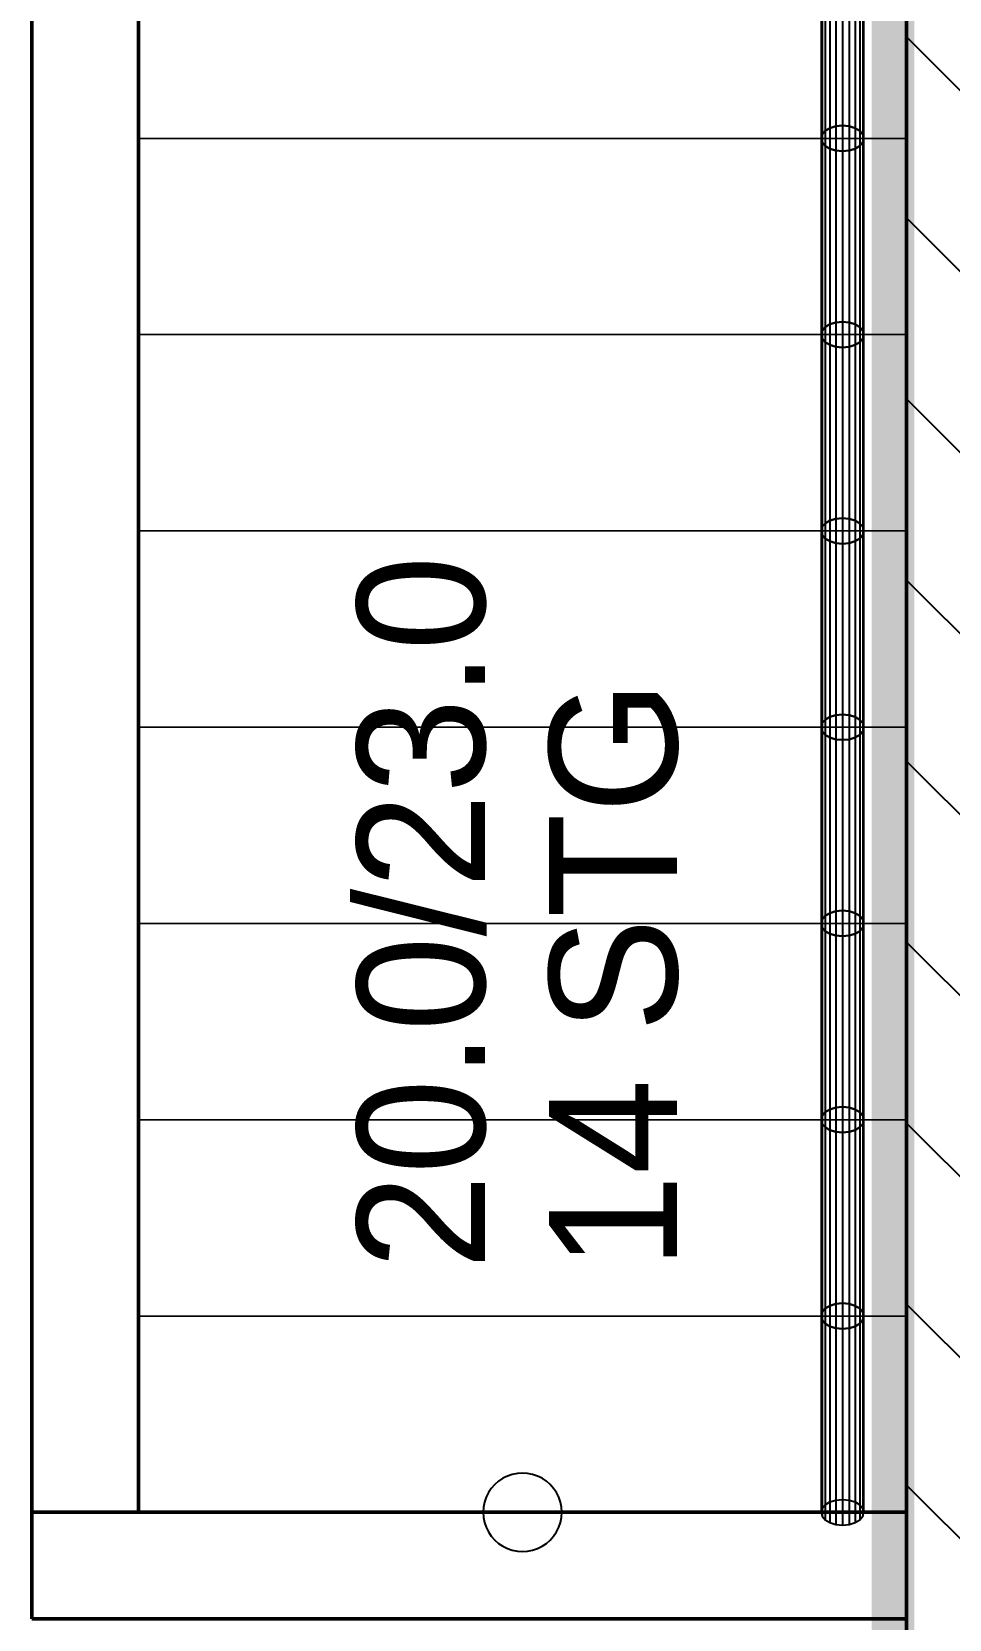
# Model space of a CAD drawing. Extents: x 0 to 756, y -25 to 420.
# Drawn here: x 231.07 to 252.57, y 299.26 to 336.47 of the extents above; entities that cross this region are included whole.
import ezdxf

# ---------------------------------------------------------------- set-up
doc = ezdxf.new("R2010")
doc.units = 0
doc.layers.get('0').update_dxf_attribs({"lineweight": 25})
doc.layers.get('DEFPOINTS').update_dxf_attribs({"lineweight": 25})
for name, color, linetype, lineweight in [('A_Innenwand', 7, 'Continuous', 25), ('Standard', 7, 'Continuous', 25), ('TREPPE', 7, 'Continuous', 13), ('WAND_HOLZ_NICHT_TRAGEND', 7, 'Continuous', 13)]:
    doc.layers.add(name, color=color, linetype=linetype, lineweight=lineweight)
doc.layers.add('H_Heizung', color=1, linetype='Continuous', lineweight=25, true_color=0xff0000)
doc.styles.get("Standard").update_dxf_attribs({"font": 'arial.ttf'})

# ---------------------------------------------------------------- blocks, each defined once
blk = doc.blocks.new('Referenz-A0T78PG4OY')
at = {"layer": 'DEFPOINTS', "color": 0, "linetype": 'Continuous', "lineweight": -2, "ltscale": 0.25}
blk.add_line((233.567, 301.768), (233.567, 301.768), dxfattribs=at)
blk.add_line((233.567, 301.768), (233.567, 301.768), dxfattribs=at)
at = {"layer": 'Standard', "color": 0, "lineweight": -2}
for p, q in [((249.567, 338.568), (249.567, 333.968)), ((249.591, 338.66), (249.591, 334.06)), ((249.662, 338.744), (249.662, 334.144)), ((249.773, 338.81), (249.773, 334.21)), ((249.912, 338.853), (249.912, 334.253)), ((250.067, 338.868), (250.067, 334.268)), ((250.221, 338.853), (250.221, 334.253)), ((250.361, 338.81), (250.361, 334.21)), ((250.471, 338.744), (250.471, 334.144)), ((250.542, 338.66), (250.542, 334.06)), ((250.567, 333.968), (250.567, 338.568)), ((249.591, 338.475), (249.591, 333.875)), ((249.662, 338.391), (249.662, 333.791)), ((249.773, 338.325), (249.773, 333.725)), ((249.912, 338.282), (249.912, 333.682)), ((250.067, 338.268), (250.067, 333.668)), ((250.221, 338.282), (250.221, 333.682)), ((250.361, 338.325), (250.361, 333.725)), ((250.471, 338.391), (250.471, 333.791)), ((250.542, 338.475), (250.542, 333.875)), ((249.662, 334.144), (249.591, 334.06)), ((249.591, 334.06), (249.662, 334.144)), ((249.773, 334.21), (249.662, 334.144)), ((249.662, 334.144), (249.773, 334.21)), ((249.662, 334.144), (249.662, 329.544)), ((249.912, 334.253), (249.773, 334.21)), ((249.773, 334.21), (249.912, 334.253)), ((249.773, 334.21), (249.773, 329.61)), ((250.067, 334.268), (249.912, 334.253)), ((249.912, 334.253), (250.067, 334.268)), ((249.912, 334.253), (249.912, 329.653)), ((250.221, 334.253), (250.067, 334.268)), ((250.067, 334.268), (250.067, 329.668)), ((250.067, 334.268), (250.221, 334.253)), ((250.361, 334.21), (250.221, 334.253)), ((250.221, 334.253), (250.221, 329.653)), ((250.221, 334.253), (250.361, 334.21)), ((250.471, 334.144), (250.361, 334.21)), ((250.361, 334.21), (250.361, 329.61)), ((250.361, 334.21), (250.471, 334.144)), ((250.542, 334.06), (250.471, 334.144)), ((250.471, 334.144), (250.471, 329.544)), ((250.471, 334.144), (250.542, 334.06)), ((249.591, 334.06), (249.567, 333.968)), ((249.567, 333.968), (249.591, 334.06)), ((249.567, 333.968), (249.567, 329.368)), ((249.591, 333.875), (249.567, 333.968)), ((249.567, 333.968), (249.591, 333.875)), ((249.591, 334.06), (249.591, 329.46)), ((249.591, 333.875), (249.591, 329.275)), ((249.662, 333.791), (249.591, 333.875)), ((249.591, 333.875), (249.662, 333.791)), ((249.662, 333.791), (249.662, 329.191)), ((249.773, 333.725), (249.662, 333.791)), ((249.662, 333.791), (249.773, 333.725)), ((250.471, 333.791), (250.361, 333.725)), ((250.361, 333.725), (250.471, 333.791)), ((250.542, 333.875), (250.471, 333.791)), ((250.471, 333.791), (250.542, 333.875)), ((250.471, 333.791), (250.471, 329.191)), ((250.567, 333.968), (250.542, 334.06)), ((250.542, 334.06), (250.542, 329.46)), ((250.542, 334.06), (250.567, 333.968)), ((250.567, 333.968), (250.542, 333.875)), ((250.542, 333.875), (250.567, 333.968)), ((250.542, 333.875), (250.542, 329.275)), ((250.567, 329.368), (250.567, 333.968)), ((249.773, 333.725), (249.773, 329.125)), ((249.912, 333.682), (249.773, 333.725)), ((249.773, 333.725), (249.912, 333.682)), ((249.912, 333.682), (249.912, 329.082)), ((250.067, 333.668), (249.912, 333.682)), ((249.912, 333.682), (250.067, 333.668)), ((250.221, 333.682), (250.067, 333.668)), ((250.067, 333.668), (250.221, 333.682)), ((250.067, 333.668), (250.067, 329.068)), ((250.361, 333.725), (250.221, 333.682)), ((250.221, 333.682), (250.361, 333.725)), ((250.221, 333.682), (250.221, 329.082)), ((250.361, 333.725), (250.361, 329.125)), ((249.912, 329.653), (249.773, 329.61)), ((249.773, 329.61), (249.912, 329.653)), ((250.067, 329.668), (249.912, 329.653)), ((249.912, 329.653), (250.067, 329.668)), ((249.912, 329.653), (249.912, 325.053)), ((250.221, 329.653), (250.067, 329.668)), ((250.067, 329.668), (250.067, 325.068)), ((250.067, 329.668), (250.221, 329.653)), ((250.361, 329.61), (250.221, 329.653)), ((250.221, 329.653), (250.221, 325.053)), ((250.221, 329.653), (250.361, 329.61)), ((249.591, 329.46), (249.567, 329.368)), ((249.567, 329.368), (249.591, 329.46)), ((249.567, 329.368), (249.567, 324.768)), ((249.591, 329.275), (249.567, 329.368)), ((249.567, 329.368), (249.591, 329.275)), ((249.662, 329.544), (249.591, 329.46)), ((249.591, 329.46), (249.662, 329.544)), ((249.591, 329.46), (249.591, 324.86)), ((249.591, 329.275), (249.591, 324.675)), ((249.662, 329.191), (249.591, 329.275)), ((249.591, 329.275), (249.662, 329.191)), ((249.773, 329.61), (249.662, 329.544)), ((249.662, 329.544), (249.773, 329.61)), ((249.662, 329.544), (249.662, 324.944)), ((249.773, 329.61), (249.773, 325.01)), ((250.471, 329.544), (250.361, 329.61)), ((250.361, 329.61), (250.361, 325.01)), ((250.361, 329.61), (250.471, 329.544)), ((250.542, 329.46), (250.471, 329.544)), ((250.471, 329.544), (250.471, 324.944)), ((250.471, 329.544), (250.542, 329.46)), ((250.542, 329.275), (250.471, 329.191)), ((250.471, 329.191), (250.542, 329.275)), ((250.567, 329.368), (250.542, 329.46)), ((250.542, 329.46), (250.542, 324.86)), ((250.542, 329.46), (250.567, 329.368)), ((250.567, 329.368), (250.542, 329.275)), ((250.542, 329.275), (250.567, 329.368)), ((250.542, 329.275), (250.542, 324.675)), ((250.567, 324.768), (250.567, 329.368)), ((249.662, 329.191), (249.662, 324.591)), ((249.773, 329.125), (249.662, 329.191)), ((249.662, 329.191), (249.773, 329.125)), ((249.773, 329.125), (249.773, 324.525)), ((249.912, 329.082), (249.773, 329.125)), ((249.773, 329.125), (249.912, 329.082)), ((249.912, 329.082), (249.912, 324.482)), ((250.067, 329.068), (249.912, 329.082)), ((249.912, 329.082), (250.067, 329.068)), ((250.221, 329.082), (250.067, 329.068)), ((250.067, 329.068), (250.221, 329.082)), ((250.067, 329.068), (250.067, 324.468)), ((250.361, 329.125), (250.221, 329.082)), ((250.221, 329.082), (250.361, 329.125)), ((250.221, 329.082), (250.221, 324.482)), ((250.471, 329.191), (250.361, 329.125)), ((250.361, 329.125), (250.471, 329.191)), ((250.361, 329.125), (250.361, 324.525)), ((250.471, 329.191), (250.471, 324.591)), ((249.591, 324.86), (249.567, 324.768)), ((249.567, 324.768), (249.591, 324.86)), ((249.662, 324.944), (249.591, 324.86)), ((249.591, 324.86), (249.662, 324.944)), ((249.591, 324.86), (249.591, 320.26)), ((249.773, 325.01), (249.662, 324.944)), ((249.662, 324.944), (249.773, 325.01)), ((249.662, 324.944), (249.662, 320.344)), ((249.912, 325.053), (249.773, 325.01)), ((249.773, 325.01), (249.912, 325.053)), ((249.773, 325.01), (249.773, 320.41)), ((250.067, 325.068), (249.912, 325.053)), ((249.912, 325.053), (250.067, 325.068)), ((249.912, 325.053), (249.912, 320.453)), ((250.221, 325.053), (250.067, 325.068)), ((250.067, 325.068), (250.067, 320.468)), ((250.067, 325.068), (250.221, 325.053)), ((250.361, 325.01), (250.221, 325.053)), ((250.221, 325.053), (250.221, 320.453)), ((250.221, 325.053), (250.361, 325.01)), ((250.471, 324.944), (250.361, 325.01)), ((250.361, 325.01), (250.361, 320.41)), ((250.361, 325.01), (250.471, 324.944)), ((250.542, 324.86), (250.471, 324.944)), ((250.471, 324.944), (250.471, 320.344)), ((250.471, 324.944), (250.542, 324.86)), ((250.567, 324.768), (250.542, 324.86)), ((250.542, 324.86), (250.542, 320.26)), ((250.542, 324.86), (250.567, 324.768)), ((249.567, 324.768), (249.567, 320.168)), ((249.591, 324.675), (249.567, 324.768)), ((249.567, 324.768), (249.591, 324.675)), ((249.591, 324.675), (249.591, 320.075)), ((249.662, 324.591), (249.591, 324.675)), ((249.591, 324.675), (249.662, 324.591)), ((249.662, 324.591), (249.662, 319.991)), ((249.773, 324.525), (249.662, 324.591)), ((249.662, 324.591), (249.773, 324.525)), ((249.773, 324.525), (249.773, 319.925)), ((249.912, 324.482), (249.773, 324.525)), ((249.773, 324.525), (249.912, 324.482)), ((249.912, 324.482), (249.912, 319.882)), ((250.067, 324.468), (249.912, 324.482)), ((249.912, 324.482), (250.067, 324.468)), ((250.221, 324.482), (250.067, 324.468)), ((250.067, 324.468), (250.221, 324.482)), ((250.067, 324.468), (250.067, 319.868)), ((250.361, 324.525), (250.221, 324.482)), ((250.221, 324.482), (250.361, 324.525)), ((250.221, 324.482), (250.221, 319.882)), ((250.471, 324.591), (250.361, 324.525)), ((250.361, 324.525), (250.471, 324.591)), ((250.361, 324.525), (250.361, 319.925)), ((250.542, 324.675), (250.471, 324.591)), ((250.471, 324.591), (250.542, 324.675)), ((250.471, 324.591), (250.471, 319.991)), ((250.567, 324.768), (250.542, 324.675)), ((250.542, 324.675), (250.567, 324.768)), ((250.542, 324.675), (250.542, 320.075)), ((250.567, 320.168), (250.567, 324.768)), ((249.662, 320.344), (249.591, 320.26)), ((249.591, 320.26), (249.662, 320.344)), ((249.773, 320.41), (249.662, 320.344)), ((249.662, 320.344), (249.773, 320.41)), ((249.662, 320.344), (249.662, 315.744)), ((249.912, 320.453), (249.773, 320.41)), ((249.773, 320.41), (249.912, 320.453)), ((249.773, 320.41), (249.773, 315.81)), ((250.067, 320.468), (249.912, 320.453)), ((249.912, 320.453), (250.067, 320.468)), ((249.912, 320.453), (249.912, 315.853)), ((250.221, 320.453), (250.067, 320.468)), ((250.067, 320.468), (250.067, 315.868)), ((250.067, 320.468), (250.221, 320.453)), ((250.361, 320.41), (250.221, 320.453)), ((250.221, 320.453), (250.221, 315.853)), ((250.221, 320.453), (250.361, 320.41)), ((250.471, 320.344), (250.361, 320.41)), ((250.361, 320.41), (250.361, 315.81)), ((250.361, 320.41), (250.471, 320.344)), ((250.542, 320.26), (250.471, 320.344)), ((250.471, 320.344), (250.471, 315.744)), ((250.471, 320.344), (250.542, 320.26)), ((249.591, 320.26), (249.567, 320.168)), ((249.567, 320.168), (249.591, 320.26)), ((249.567, 320.168), (249.567, 315.568)), ((249.591, 320.075), (249.567, 320.168)), ((249.567, 320.168), (249.591, 320.075)), ((249.591, 320.26), (249.591, 315.66)), ((249.591, 320.075), (249.591, 315.475)), ((249.662, 319.991), (249.591, 320.075)), ((249.591, 320.075), (249.662, 319.991)), ((249.662, 319.991), (249.662, 315.391)), ((249.773, 319.925), (249.662, 319.991)), ((249.662, 319.991), (249.773, 319.925)), ((250.471, 319.991), (250.361, 319.925)), ((250.361, 319.925), (250.471, 319.991)), ((250.542, 320.075), (250.471, 319.991)), ((250.471, 319.991), (250.542, 320.075)), ((250.471, 319.991), (250.471, 315.391)), ((250.567, 320.168), (250.542, 320.26)), ((250.542, 320.26), (250.542, 315.66)), ((250.542, 320.26), (250.567, 320.168)), ((250.567, 320.168), (250.542, 320.075)), ((250.542, 320.075), (250.567, 320.168)), ((250.542, 320.075), (250.542, 315.475)), ((250.567, 315.568), (250.567, 320.168)), ((249.773, 319.925), (249.773, 315.325)), ((249.912, 319.882), (249.773, 319.925)), ((249.773, 319.925), (249.912, 319.882)), ((249.912, 319.882), (249.912, 315.282)), ((250.067, 319.868), (249.912, 319.882)), ((249.912, 319.882), (250.067, 319.868)), ((250.221, 319.882), (250.067, 319.868)), ((250.067, 319.868), (250.221, 319.882)), ((250.067, 319.868), (250.067, 315.268)), ((250.361, 319.925), (250.221, 319.882)), ((250.221, 319.882), (250.361, 319.925)), ((250.221, 319.882), (250.221, 315.282)), ((250.361, 319.925), (250.361, 315.325)), ((249.591, 315.66), (249.567, 315.568)), ((249.567, 315.568), (249.591, 315.66)), ((249.567, 315.568), (249.567, 310.968)), ((249.591, 315.475), (249.567, 315.568)), ((249.567, 315.568), (249.591, 315.475)), ((249.662, 315.744), (249.591, 315.66)), ((249.591, 315.66), (249.662, 315.744)), ((249.591, 315.66), (249.591, 311.06)), ((249.773, 315.81), (249.662, 315.744)), ((249.662, 315.744), (249.773, 315.81)), ((249.662, 315.744), (249.662, 311.144)), ((249.912, 315.853), (249.773, 315.81)), ((249.773, 315.81), (249.912, 315.853)), ((249.773, 315.81), (249.773, 311.21)), ((250.067, 315.868), (249.912, 315.853)), ((249.912, 315.853), (250.067, 315.868)), ((249.912, 315.853), (249.912, 311.253)), ((250.221, 315.853), (250.067, 315.868)), ((250.067, 315.868), (250.067, 311.268)), ((250.067, 315.868), (250.221, 315.853)), ((250.361, 315.81), (250.221, 315.853)), ((250.221, 315.853), (250.221, 311.253)), ((250.221, 315.853), (250.361, 315.81)), ((250.471, 315.744), (250.361, 315.81)), ((250.361, 315.81), (250.361, 311.21)), ((250.361, 315.81), (250.471, 315.744)), ((250.542, 315.66), (250.471, 315.744)), ((250.471, 315.744), (250.471, 311.144)), ((250.471, 315.744), (250.542, 315.66)), ((250.567, 315.568), (250.542, 315.66)), ((250.542, 315.66), (250.542, 311.06)), ((250.542, 315.66), (250.567, 315.568)), ((250.567, 315.568), (250.542, 315.475)), ((250.542, 315.475), (250.567, 315.568)), ((250.567, 310.968), (250.567, 315.568)), ((249.591, 315.475), (249.591, 310.875)), ((249.662, 315.391), (249.591, 315.475)), ((249.591, 315.475), (249.662, 315.391)), ((249.662, 315.391), (249.662, 310.791)), ((249.773, 315.325), (249.662, 315.391)), ((249.662, 315.391), (249.773, 315.325)), ((249.773, 315.325), (249.773, 310.725)), ((249.912, 315.282), (249.773, 315.325)), ((249.773, 315.325), (249.912, 315.282)), ((249.912, 315.282), (249.912, 310.682)), ((250.067, 315.268), (249.912, 315.282)), ((249.912, 315.282), (250.067, 315.268)), ((250.221, 315.282), (250.067, 315.268)), ((250.067, 315.268), (250.221, 315.282)), ((250.067, 315.268), (250.067, 310.668)), ((250.361, 315.325), (250.221, 315.282)), ((250.221, 315.282), (250.361, 315.325)), ((250.221, 315.282), (250.221, 310.682)), ((250.471, 315.391), (250.361, 315.325)), ((250.361, 315.325), (250.471, 315.391)), ((250.361, 315.325), (250.361, 310.725)), ((250.542, 315.475), (250.471, 315.391)), ((250.471, 315.391), (250.542, 315.475)), ((250.471, 315.391), (250.471, 310.791)), ((250.542, 315.475), (250.542, 310.875)), ((249.591, 311.06), (249.567, 310.968)), ((249.567, 310.968), (249.591, 311.06)), ((249.662, 311.144), (249.591, 311.06)), ((249.591, 311.06), (249.662, 311.144)), ((249.591, 311.06), (249.591, 306.46)), ((249.773, 311.21), (249.662, 311.144)), ((249.662, 311.144), (249.773, 311.21)), ((249.662, 311.144), (249.662, 306.544)), ((249.912, 311.253), (249.773, 311.21)), ((249.773, 311.21), (249.912, 311.253)), ((249.773, 311.21), (249.773, 306.61)), ((250.067, 311.268), (249.912, 311.253)), ((249.912, 311.253), (250.067, 311.268)), ((249.912, 311.253), (249.912, 306.653)), ((250.221, 311.253), (250.067, 311.268)), ((250.067, 311.268), (250.067, 306.668)), ((250.067, 311.268), (250.221, 311.253)), ((250.361, 311.21), (250.221, 311.253)), ((250.221, 311.253), (250.221, 306.653)), ((250.221, 311.253), (250.361, 311.21)), ((250.471, 311.144), (250.361, 311.21)), ((250.361, 311.21), (250.361, 306.61)), ((250.361, 311.21), (250.471, 311.144)), ((250.542, 311.06), (250.471, 311.144)), ((250.471, 311.144), (250.471, 306.544)), ((250.471, 311.144), (250.542, 311.06)), ((250.567, 310.968), (250.542, 311.06)), ((250.542, 311.06), (250.542, 306.46)), ((250.542, 311.06), (250.567, 310.968)), ((249.567, 310.968), (249.567, 306.368)), ((249.591, 310.875), (249.567, 310.968)), ((249.567, 310.968), (249.591, 310.875)), ((249.591, 310.875), (249.591, 306.275)), ((249.662, 310.791), (249.591, 310.875)), ((249.591, 310.875), (249.662, 310.791)), ((249.662, 310.791), (249.662, 306.191)), ((249.773, 310.725), (249.662, 310.791)), ((249.662, 310.791), (249.773, 310.725)), ((249.773, 310.725), (249.773, 306.125)), ((249.912, 310.682), (249.773, 310.725)), ((249.773, 310.725), (249.912, 310.682)), ((249.912, 310.682), (249.912, 306.082)), ((250.067, 310.668), (249.912, 310.682)), ((249.912, 310.682), (250.067, 310.668)), ((250.221, 310.682), (250.067, 310.668)), ((250.067, 310.668), (250.221, 310.682)), ((250.067, 310.668), (250.067, 306.068)), ((250.361, 310.725), (250.221, 310.682)), ((250.221, 310.682), (250.361, 310.725)), ((250.221, 310.682), (250.221, 306.082)), ((250.471, 310.791), (250.361, 310.725)), ((250.361, 310.725), (250.471, 310.791)), ((250.361, 310.725), (250.361, 306.125)), ((250.542, 310.875), (250.471, 310.791)), ((250.471, 310.791), (250.542, 310.875)), ((250.471, 310.791), (250.471, 306.191)), ((250.567, 310.968), (250.542, 310.875)), ((250.542, 310.875), (250.567, 310.968)), ((250.542, 310.875), (250.542, 306.275)), ((250.567, 306.368), (250.567, 310.968)), ((249.773, 306.61), (249.662, 306.544)), ((249.662, 306.544), (249.773, 306.61)), ((249.912, 306.653), (249.773, 306.61)), ((249.773, 306.61), (249.912, 306.653)), ((249.773, 306.61), (249.773, 302.01)), ((250.067, 306.668), (249.912, 306.653)), ((249.912, 306.653), (250.067, 306.668)), ((249.912, 306.653), (249.912, 302.053)), ((250.221, 306.653), (250.067, 306.668)), ((250.067, 306.668), (250.067, 302.068)), ((250.067, 306.668), (250.221, 306.653)), ((250.361, 306.61), (250.221, 306.653)), ((250.221, 306.653), (250.221, 302.053)), ((250.221, 306.653), (250.361, 306.61)), ((250.471, 306.544), (250.361, 306.61)), ((250.361, 306.61), (250.361, 302.01)), ((250.361, 306.61), (250.471, 306.544)), ((249.591, 306.46), (249.567, 306.368)), ((249.567, 306.368), (249.591, 306.46)), ((249.567, 306.368), (249.567, 301.768)), ((249.591, 306.275), (249.567, 306.368)), ((249.567, 306.368), (249.591, 306.275)), ((249.662, 306.544), (249.591, 306.46)), ((249.591, 306.46), (249.662, 306.544)), ((249.591, 306.46), (249.591, 301.86)), ((249.591, 306.275), (249.591, 301.675)), ((249.662, 306.191), (249.591, 306.275)), ((249.591, 306.275), (249.662, 306.191)), ((249.662, 306.544), (249.662, 301.944)), ((250.542, 306.46), (250.471, 306.544)), ((250.471, 306.544), (250.471, 301.944)), ((250.471, 306.544), (250.542, 306.46)), ((250.542, 306.275), (250.471, 306.191)), ((250.471, 306.191), (250.542, 306.275)), ((250.567, 306.368), (250.542, 306.46)), ((250.542, 306.46), (250.542, 301.86)), ((250.542, 306.46), (250.567, 306.368)), ((250.567, 306.368), (250.542, 306.275)), ((250.542, 306.275), (250.567, 306.368)), ((250.542, 306.275), (250.542, 301.675)), ((250.567, 301.768), (250.567, 306.368)), ((249.662, 306.191), (249.662, 301.591)), ((249.773, 306.125), (249.662, 306.191)), ((249.662, 306.191), (249.773, 306.125)), ((249.773, 306.125), (249.773, 301.525)), ((249.912, 306.082), (249.773, 306.125)), ((249.773, 306.125), (249.912, 306.082)), ((249.912, 306.082), (249.912, 301.482)), ((250.067, 306.068), (249.912, 306.082)), ((249.912, 306.082), (250.067, 306.068)), ((250.221, 306.082), (250.067, 306.068)), ((250.067, 306.068), (250.221, 306.082)), ((250.067, 306.068), (250.067, 301.468)), ((250.361, 306.125), (250.221, 306.082)), ((250.221, 306.082), (250.361, 306.125)), ((250.221, 306.082), (250.221, 301.482)), ((250.471, 306.191), (250.361, 306.125)), ((250.361, 306.125), (250.471, 306.191)), ((250.361, 306.125), (250.361, 301.525)), ((250.471, 306.191), (250.471, 301.591)), ((249.567, 301.768), (249.591, 301.86)), ((249.567, 301.768), (249.591, 301.675)), ((249.591, 301.86), (249.662, 301.944)), ((249.662, 301.944), (249.773, 302.01)), ((249.773, 302.01), (249.912, 302.053)), ((249.912, 302.053), (250.067, 302.068)), ((250.067, 302.068), (250.221, 302.053)), ((250.221, 302.053), (250.361, 302.01)), ((250.361, 302.01), (250.471, 301.944)), ((250.471, 301.944), (250.542, 301.86)), ((250.542, 301.86), (250.567, 301.768)), ((250.542, 301.675), (250.567, 301.768)), ((249.591, 301.675), (249.662, 301.591)), ((249.662, 301.591), (249.773, 301.525)), ((249.773, 301.525), (249.912, 301.482)), ((249.912, 301.482), (250.067, 301.468)), ((250.067, 301.468), (250.221, 301.482)), ((250.221, 301.482), (250.361, 301.525)), ((250.361, 301.525), (250.471, 301.591)), ((250.471, 301.591), (250.542, 301.675))]:
    blk.add_line(p, q, dxfattribs=at)
at = {"layer": 'TREPPE', "color": 0}
for p, q in [((233.567, 338.568), (233.567, 333.968)), ((233.567, 333.968), (233.567, 338.568)), ((251.567, 333.968), (251.567, 338.568)), ((251.567, 338.568), (251.567, 333.968)), ((233.567, 333.968), (251.567, 333.968)), ((251.567, 333.968), (233.567, 333.968)), ((233.567, 333.968), (233.567, 333.968)), ((251.567, 333.968), (233.567, 333.968)), ((233.567, 333.968), (233.567, 329.368)), ((233.567, 333.968), (251.567, 333.968)), ((233.567, 329.368), (233.567, 333.968)), ((233.567, 333.968), (233.567, 333.968)), ((251.567, 333.968), (251.567, 333.968)), ((251.567, 329.368), (251.567, 333.968)), ((251.567, 333.968), (251.567, 329.368)), ((251.567, 333.968), (251.567, 333.968)), ((233.567, 329.368), (251.567, 329.368)), ((251.567, 329.368), (233.567, 329.368)), ((233.567, 329.368), (233.567, 329.368)), ((251.567, 329.368), (233.567, 329.368)), ((233.567, 329.368), (233.567, 324.768)), ((233.567, 329.368), (251.567, 329.368)), ((233.567, 324.768), (233.567, 329.368)), ((233.567, 329.368), (233.567, 329.368)), ((251.567, 329.368), (251.567, 329.368)), ((251.567, 324.768), (251.567, 329.368)), ((251.567, 329.368), (251.567, 324.768)), ((251.567, 329.368), (251.567, 329.368)), ((233.567, 324.768), (251.567, 324.768)), ((251.567, 324.768), (233.567, 324.768)), ((233.567, 324.768), (233.567, 324.768)), ((251.567, 324.768), (233.567, 324.768)), ((233.567, 324.768), (233.567, 320.168)), ((233.567, 324.768), (251.567, 324.768)), ((233.567, 320.168), (233.567, 324.768)), ((233.567, 324.768), (233.567, 324.768)), ((251.567, 324.768), (251.567, 324.768)), ((251.567, 320.168), (251.567, 324.768)), ((251.567, 324.768), (251.567, 320.168)), ((251.567, 324.768), (251.567, 324.768)), ((233.567, 320.168), (251.567, 320.168)), ((251.567, 320.168), (233.567, 320.168)), ((233.567, 320.168), (233.567, 320.168)), ((251.567, 320.168), (233.567, 320.168)), ((233.567, 320.168), (233.567, 315.568)), ((233.567, 320.168), (251.567, 320.168)), ((233.567, 315.568), (233.567, 320.168)), ((233.567, 320.168), (233.567, 320.168)), ((251.567, 320.168), (251.567, 320.168)), ((251.567, 315.568), (251.567, 320.168)), ((251.567, 320.168), (251.567, 315.568)), ((251.567, 320.168), (251.567, 320.168)), ((233.567, 315.568), (251.567, 315.568)), ((251.567, 315.568), (233.567, 315.568)), ((233.567, 315.568), (233.567, 315.568)), ((251.567, 315.568), (233.567, 315.568)), ((233.567, 315.568), (233.567, 310.968)), ((233.567, 315.568), (251.567, 315.568)), ((233.567, 310.968), (233.567, 315.568)), ((233.567, 315.568), (233.567, 315.568)), ((251.567, 315.568), (251.567, 315.568)), ((251.567, 310.968), (251.567, 315.568)), ((251.567, 315.568), (251.567, 310.968)), ((251.567, 315.568), (251.567, 315.568)), ((233.567, 310.968), (251.567, 310.968)), ((251.567, 310.968), (233.567, 310.968)), ((233.567, 310.968), (233.567, 310.968)), ((251.567, 310.968), (233.567, 310.968)), ((233.567, 310.968), (233.567, 306.368)), ((233.567, 310.968), (251.567, 310.968)), ((233.567, 306.368), (233.567, 310.968)), ((233.567, 310.968), (233.567, 310.968)), ((251.567, 310.968), (251.567, 310.968)), ((251.567, 306.368), (251.567, 310.968)), ((251.567, 310.968), (251.567, 306.368)), ((251.567, 310.968), (251.567, 310.968)), ((233.567, 306.368), (251.567, 306.368)), ((251.567, 306.368), (233.567, 306.368)), ((233.567, 306.368), (233.567, 306.368)), ((251.567, 306.368), (233.567, 306.368)), ((233.567, 306.368), (233.567, 301.768)), ((233.567, 306.368), (251.567, 306.368)), ((233.567, 301.768), (233.567, 306.368)), ((233.567, 306.368), (233.567, 306.368)), ((251.567, 306.368), (251.567, 306.368)), ((251.567, 301.768), (251.567, 306.368)), ((251.567, 306.368), (251.567, 301.768)), ((251.567, 306.368), (251.567, 306.368)), ((233.567, 301.768), (251.567, 301.768)), ((251.567, 301.768), (233.567, 301.768)), ((233.567, 301.768), (233.567, 301.768)), ((251.567, 301.768), (251.567, 301.768))]:
    blk.add_line(p, q, dxfattribs=at)
at = {"layer": 'TREPPE', "color": 0, "lineweight": -2}
for p, q in [((242.007, 302.498), (241.916, 302.418)), ((242.107, 302.564), (242.007, 302.498)), ((242.215, 302.618), (242.107, 302.564)), ((242.329, 302.656), (242.215, 302.618)), ((242.447, 302.68), (242.329, 302.656)), ((242.567, 302.688), (242.447, 302.68)), ((242.687, 302.68), (242.567, 302.688)), ((242.805, 302.656), (242.687, 302.68)), ((242.919, 302.618), (242.805, 302.656)), ((243.027, 302.564), (242.919, 302.618)), ((243.127, 302.498), (243.027, 302.564)), ((243.217, 302.418), (243.127, 302.498)), ((241.717, 302.12), (241.678, 302.006)), ((241.77, 302.228), (241.717, 302.12)), ((241.837, 302.328), (241.77, 302.228)), ((241.916, 302.418), (241.837, 302.328)), ((243.297, 302.328), (243.217, 302.418)), ((243.364, 302.228), (243.297, 302.328)), ((243.417, 302.12), (243.364, 302.228)), ((243.455, 302.006), (243.417, 302.12)), ((241.655, 301.888), (241.647, 301.768)), ((241.647, 301.768), (241.655, 301.648)), ((241.678, 302.006), (241.655, 301.888)), ((243.479, 301.888), (243.455, 302.006)), ((243.487, 301.768), (243.479, 301.888)), ((243.479, 301.648), (243.487, 301.768)), ((241.655, 301.648), (241.678, 301.53)), ((241.678, 301.53), (241.717, 301.416)), ((241.717, 301.416), (241.77, 301.308)), ((243.364, 301.308), (243.417, 301.416)), ((243.417, 301.416), (243.455, 301.53)), ((243.455, 301.53), (243.479, 301.648)), ((241.77, 301.308), (241.837, 301.208)), ((241.837, 301.208), (241.916, 301.117)), ((241.916, 301.117), (242.007, 301.038)), ((242.007, 301.038), (242.107, 300.971)), ((243.027, 300.971), (243.127, 301.038)), ((243.127, 301.038), (243.217, 301.117)), ((243.217, 301.117), (243.297, 301.208)), ((243.297, 301.208), (243.364, 301.308)), ((242.107, 300.971), (242.215, 300.918)), ((242.215, 300.918), (242.329, 300.879)), ((242.329, 300.879), (242.447, 300.856)), ((242.447, 300.856), (242.567, 300.848)), ((242.567, 300.848), (242.687, 300.856)), ((242.687, 300.856), (242.805, 300.879)), ((242.805, 300.879), (242.919, 300.918)), ((242.919, 300.918), (243.027, 300.971))]:
    blk.add_line(p, q, dxfattribs=at)
at = {"layer": 'WAND_HOLZ_NICHT_TRAGEND', "color": 0, "lineweight": 50}
for p, q in [((251.567, 386.168), (251.567, 270.568)), ((251.567, 270.568), (251.567, 386.168)), ((231.067, 361.568), (231.067, 301.768)), ((231.067, 301.768), (231.067, 361.568)), ((233.567, 301.768), (233.567, 361.568)), ((233.567, 361.568), (233.567, 301.768)), ((231.067, 301.768), (233.567, 301.768)), ((233.567, 301.768), (231.067, 301.768)), ((231.067, 301.768), (231.067, 301.768)), ((251.567, 301.768), (231.067, 301.768)), ((231.067, 301.768), (231.067, 299.268)), ((231.067, 299.268), (231.067, 301.768)), ((231.067, 301.768), (251.567, 301.768)), ((231.067, 301.768), (231.067, 301.768)), ((233.567, 301.768), (233.567, 301.768)), ((251.567, 299.268), (251.567, 301.768)), ((251.567, 301.768), (251.567, 299.268)), ((251.567, 301.768), (251.567, 301.768)), ((231.067, 299.268), (251.567, 299.268)), ((251.567, 299.268), (231.067, 299.268)), ((231.067, 299.268), (231.067, 299.268)), ((251.567, 299.268), (251.567, 299.268))]:
    blk.add_line(p, q, dxfattribs=at)
at = {"layer": 'Standard', "color": 0, "lineweight": -2, "char_height": 3, "attachment_point": 1, "rotation": 90}
for s, insert in [('{\\fPosterama Text Light;20.0/23.0}', (238.686, 307.459)), ('{\\fPosterama Text Light;STG}', (243.192, 313.02)), ('{\\fPosterama Text Light;14}', (243.192, 307.459))]:
    blk.add_mtext(s, dxfattribs=dict(at, insert=insert))
blk = doc.blocks.new('Wand-A0T78PGOOY', base_point=(251.567, 271.168))
at = {"color": 0, "linetype": 'ByBlock', "lineweight": -2, "ltscale": 0.25}
blk.add_line((251.567, 386.168), (251.567, 271.168), dxfattribs=at)
at = {"color": 0, "lineweight": -2}
for p, q in [((251.567, 336.345), (255.567, 332.345)), ((251.567, 332.102), (255.567, 328.102)), ((251.567, 327.86), (255.567, 323.86)), ((251.567, 323.617), (255.567, 319.617)), ((251.567, 319.375), (255.567, 315.375)), ((251.567, 315.132), (255.567, 311.132)), ((251.567, 310.889), (255.567, 306.889)), ((251.567, 306.647), (255.567, 302.647)), ((251.567, 302.404), (255.567, 298.404))]:
    blk.add_line(p, q, dxfattribs=at)

msp = doc.modelspace()

# ---------------------------------------------------------------- linework, layer by layer
at = {"layer": 'H_Heizung', "color": 1, "ltscale": 0.25, "true_color": 0xff0000}
for points in [[(250.752, 272.524), (251.752, 272.524), (250.752, 385.537)], [(251.752, 272.524), (250.752, 385.537), (251.752, 385.537)]]:
    msp.add_solid(points, dxfattribs=at)

# ---------------------------------------------------------------- block references
at = {"color": 8, "lineweight": 25, "ltscale": 0.25, "true_color": 0x808080}
msp.add_blockref('Referenz-A0T78PG4OY', (0, 0), dxfattribs=at)
at = {"layer": 'A_Innenwand', "ltscale": 0.25}
msp.add_blockref('Wand-A0T78PGOOY', (251.567, 271.168), dxfattribs=at)

doc.saveas('drawing.dxf')
